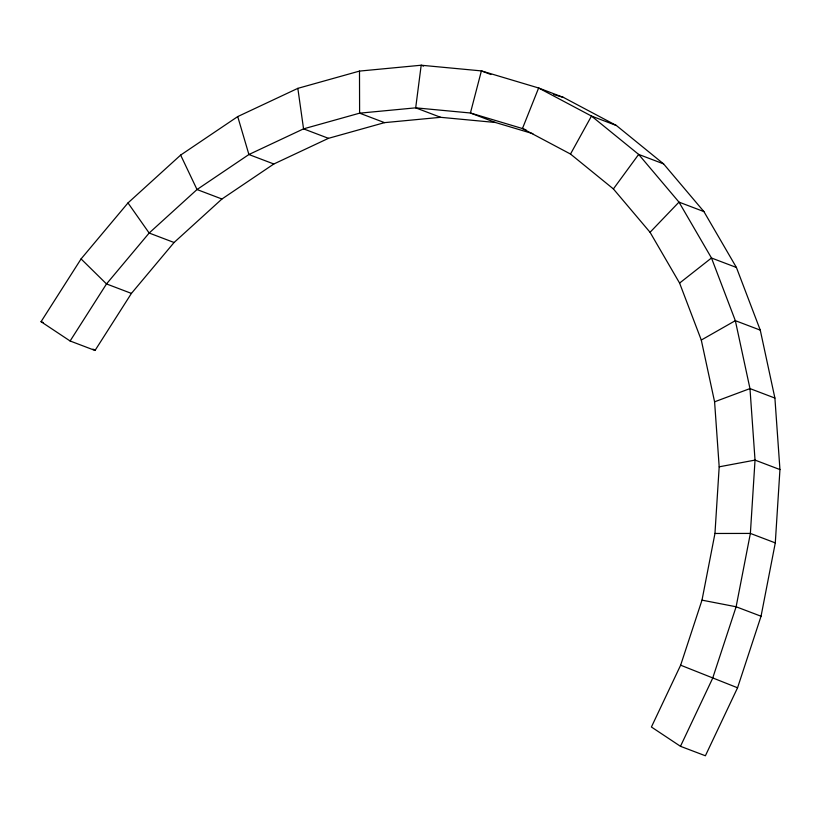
<?xml version="1.0" encoding="UTF-8"?>
<svg xmlns="http://www.w3.org/2000/svg" width="821" height="821" viewBox="0 0 821 821"><rect width="100%" height="100%" fill="white"/><g stroke="black" fill="none" stroke-linecap="round" stroke-linejoin="round"><path stroke-width="1.23" d="M714.958 533.476L719.186 466.821L714.588 401.808L701.288 340.058L679.593 283.081L650.058 232.292L613.39 188.922L570.503 154.05L522.454 128.538L470.423 113L415.693 107.838L359.608 113.165L303.554 128.856L248.907 154.522L197.019 189.538L149.155 233.031L106.504 283.933L70.113 340.992L41.05 321.699L81.074 258.923L127.994 202.931L180.641 155.087L237.721 116.582L297.838 88.35L359.495 71.088L421.183 65.228L481.393 70.904L538.627 87.991L563.545 97.463L616.407 125.521L663.573 163.882L703.905 211.582L736.406 267.461L760.267 330.134L774.901 398.062L779.95 469.571L775.291 542.897L761.046 616.232L737.556 687.782L705.393 755.772L680.476 746.31L651.412 727.006L680.64 665.195L701.996 600.151L714.958 533.476L750.373 533.424L775.291 542.897M680.476 746.31L712.628 678.31L736.119 606.77L750.373 533.424L755.033 460.099L749.973 388.59L735.339 320.662L711.479 257.989L678.988 202.12L638.656 154.41L591.479 116.059L538.627 87.991L522.454 128.538L526.015 129.892M570.503 154.05L591.479 116.059L616.407 125.521M70.113 340.992L95.041 350.464L131.422 293.405L174.073 242.503L221.937 199.01L273.834 163.995L328.472 138.328L384.536 122.637L440.62 117.311L495.35 122.473L532.86 133.669M613.39 188.922L638.656 154.41L663.573 163.882M650.058 232.292L678.988 202.12L703.905 211.582M679.593 283.081L711.479 257.999L736.406 267.461M701.288 340.058L735.339 320.662L760.267 330.134M714.588 401.808L749.973 388.59L774.901 398.062M719.186 466.821L755.033 460.099L779.95 469.571M701.996 600.151L736.119 606.77L761.046 616.232M553.806 94.548L563.545 97.463M490.886 74.516L481.393 70.904L470.423 113L495.35 122.473M423.564 66.121L421.183 65.228L415.693 107.838L440.62 117.311M384.536 122.637L359.608 113.165L359.495 71.088M328.472 138.328L303.554 128.856L297.838 88.35M273.834 163.995L248.907 154.522L237.721 116.582M221.937 199.01L197.019 189.538L180.641 155.087M174.073 242.503L149.155 233.031L127.994 202.931M131.422 293.405L106.504 283.933L81.074 258.923M41.05 321.699L43.421 322.602M737.556 687.782L680.64 665.195M92.958 349.089L95.041 350.464"/></g></svg>
